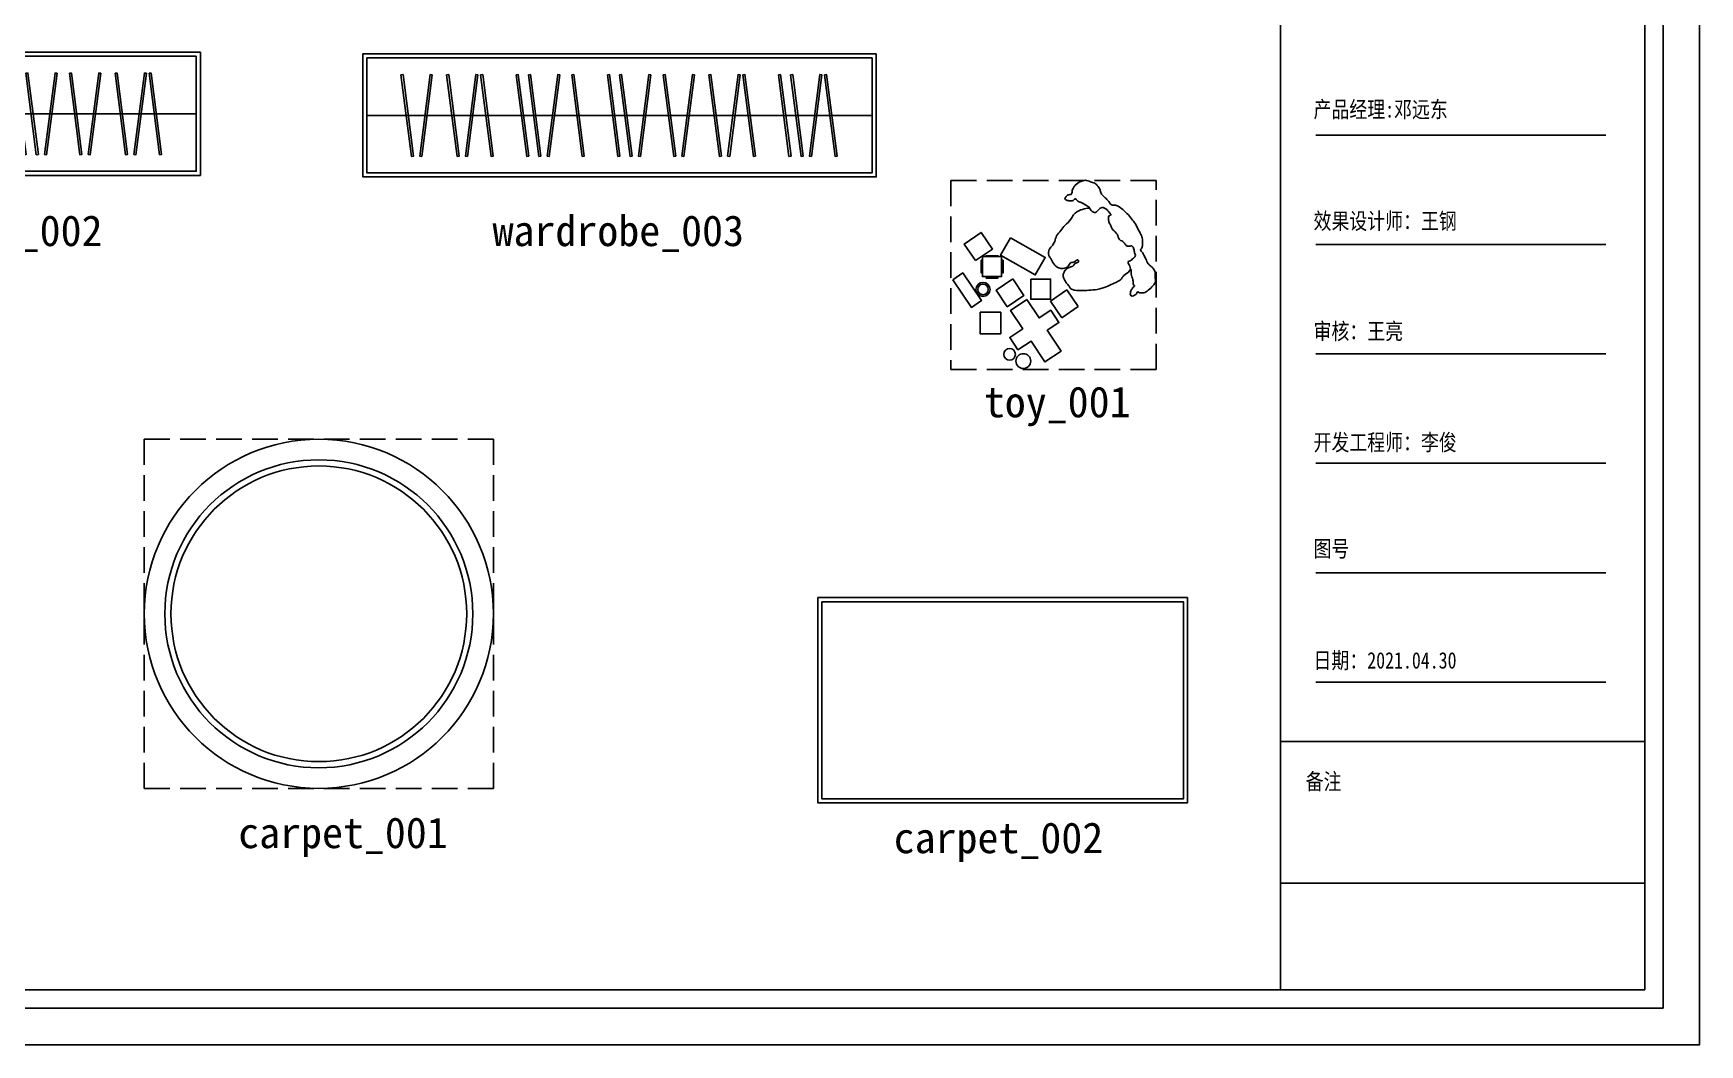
# Model space of a CAD drawing. Extents: x 422240 to 534325, y -8262 to 172635.
# Drawn here: x 456955 to 465069, y 33304 to 38229 of the extents above; entities that cross this region are included whole.
import ezdxf

# ---------------------------------------------------------------- set-up
doc = ezdxf.new("R2010")
doc.units = 0
doc.header["$LTSCALE"] = 1000
doc.header["$MEASUREMENT"] = 0
doc.linetypes.add('DASH', pattern=[0.35, 0.25, -0.1])
doc.layers.add('PM-家具', color=146, linetype='Continuous')
doc.styles.get("Standard").update_dxf_attribs({"font": 'gbenor.shx', "bigfont": 'gbcbig.shx'})
doc.styles.add('WJ', font='', dxfattribs={"width": 0.8, "height": 135})
doc.styles.get('WJ').set_extended_font_data('FangSong_GB2312')

# ---------------------------------------------------------------- blocks, each defined once
blk = doc.blocks.new('儿童房平面摆放方案图例')
at = {"color": 251}
for p, q in [((80419.2, -7996.3), (80419.2, 2265.3)), ((65764.7, -7996.3), (80419.2, -7996.3))]:
    blk.add_line(p, q, dxfattribs=at)
for p, q in [((78248.9, -7892.9), (78248.9, 2162)), ((80315.9, -7892.9), (80315.9, 2162)), ((78450.4, -3046.2), (80093.1, -3046.2)), ((78450.4, -3666.3), (80093.1, -3666.3)), ((78450.4, -4286.4), (80093.1, -4286.4)), ((78450.4, -4906.4), (80093.1, -4906.4)), ((78450.4, -5526.5), (80093.1, -5526.5)), ((78450.4, -6146.6), (80093.1, -6146.6)), ((78248.9, -6483.1), (80315.9, -6483.1)), ((78248.9, -7287.6), (80315.9, -7287.6)), ((65868.1, -7892.9), (80315.9, -7892.9))]:
    blk.add_line(p, q)
blk.add_lwpolyline([(65528.4, -8203), (80625.9, -8203), (80625.9, 2472), (65528.4, 2472)], close=True)
at = {"attachment_point": 1, "style": 'WJ'}
for s, insert, char_height, width in [('{\\fSimSun|b0|i0|c134|p2;产品经理:邓远东}', (78436.6, -2852.9), 93.012, 1131.519), ('{\\fSimSun|b0|i0|c134|p2;效果设计师：王钢}', (78436.6, -3485.9), 93.012, 1162.465), ('{\\fSimSun|b0|i0|c134|p2;审核：王亮}', (78436.6, -4110.7), 93.012, 556.375), ('{\\fSimSun|b0|i0|c134|p2;开发工程师：李俊}', (78436.6, -4741), 93.012, 1201.931), ('图号', (78436.6, -5344.2), 93.01, 556.375), ('{\\fSimSun|b0|i0|c134|p2;日期：2021.04.30}', (78436.6, -5977.1), 93.012, 1143.543), ('{\\fSimSun|b0|i0|c134|p2;备注}', (78392, -6664.1), 93.012, 741.511)]:
    blk.add_mtext(s, dxfattribs=dict(at, insert=insert, char_height=char_height, width=width))
blk = doc.blocks.new('次卧2500衣柜')
blk.add_line((23498.5, -31407), (21038.5, -31407))
blk.add_lwpolyline([(23518.5, -31107), (23518.5, -31707), (21018.5, -31707), (21018.5, -31107)], close=True)
at = {"color": 251}
for points in [[(23498.5, -31127), (23498.5, -31687), (21038.5, -31687), (21038.5, -31127)], [(21204, -31209.9), (21214, -31208.6), (21265.2, -31605.4), (21255.2, -31606.6)], [(21356.6, -31209.9), (21346.7, -31208.6), (21295.5, -31605.4), (21305.4, -31606.6)], [(21426.5, -31209.9), (21436.4, -31208.6), (21487.6, -31605.4), (21477.7, -31606.6)], [(21579, -31209.9), (21569.1, -31208.6), (21517.9, -31605.4), (21527.8, -31606.6)], [(21592, -31209.9), (21602, -31208.6), (21653.2, -31605.4), (21643.2, -31606.6)], [(21765.4, -31209.9), (21775.3, -31208.6), (21826.5, -31605.4), (21816.6, -31606.6)], [(21824.7, -31209.9), (21834.7, -31208.6), (21885.9, -31605.4), (21875.9, -31606.6)], [(21977.3, -31209.9), (21967.4, -31208.6), (21916.2, -31605.4), (21926.1, -31606.6)], [(22035.8, -31209.9), (22045.7, -31208.6), (22096.9, -31605.4), (22087, -31606.6)], [(22209.1, -31209.9), (22219.1, -31208.6), (22270.3, -31605.4), (22260.3, -31606.6)], [(22268.5, -31209.9), (22278.4, -31208.6), (22329.6, -31605.4), (22319.7, -31606.6)], [(22421, -31209.9), (22411.1, -31208.6), (22359.9, -31605.4), (22369.8, -31606.6)], [(22480.9, -31209.9), (22490.8, -31208.6), (22542, -31605.4), (22532.1, -31606.6)], [(22633.4, -31209.9), (22623.5, -31208.6), (22572.3, -31605.4), (22582.2, -31606.6)], [(22703.3, -31209.9), (22713.3, -31208.6), (22764.5, -31605.4), (22754.5, -31606.6)], [(22855.9, -31209.9), (22846, -31208.6), (22794.8, -31605.4), (22804.7, -31606.6)], [(22868.9, -31209.9), (22878.8, -31208.6), (22930, -31605.4), (22920.1, -31606.6)], [(23042.2, -31209.9), (23052.2, -31208.6), (23103.4, -31605.4), (23093.4, -31606.6)], [(23101.6, -31209.9), (23111.5, -31208.6), (23162.7, -31605.4), (23152.8, -31606.6)], [(23254.1, -31209.9), (23244.2, -31208.6), (23193, -31605.4), (23202.9, -31606.6)], [(23267.1, -31209.9), (23277, -31208.6), (23328.3, -31605.4), (23318.3, -31606.6)]]:
    blk.add_lwpolyline(points, close=True, dxfattribs=at)
blk = doc.blocks.new('2100衣柜')
blk.add_line((465735.1, 45867), (463675.1, 45867))
blk.add_lwpolyline([(465755.1, 46167), (465755.1, 45567), (463655.1, 45567), (463655.1, 46167)], close=True)
at = {"color": 251}
for points in [[(465735.1, 46147), (465735.1, 45587), (463675.1, 45587), (463675.1, 46147)], [(463840.6, 46064.1), (463850.5, 46065.4), (463901.8, 45668.6), (463891.8, 45667.4)], [(463993.2, 46064.1), (463983.3, 46065.4), (463932.1, 45668.6), (463942, 45667.4)], [(464063.1, 46064.1), (464073, 46065.4), (464124.2, 45668.6), (464114.3, 45667.4)], [(464215.6, 46064.1), (464205.7, 46065.4), (464154.5, 45668.6), (464164.4, 45667.4)], [(464228.6, 46064.1), (464238.6, 46065.4), (464289.8, 45668.6), (464279.8, 45667.4)], [(464402, 46064.1), (464411.9, 46065.4), (464463.1, 45668.6), (464453.2, 45667.4)], [(464461.3, 46064.1), (464471.3, 46065.4), (464522.5, 45668.6), (464512.5, 45667.4)], [(464613.9, 46064.1), (464604, 46065.4), (464552.8, 45668.6), (464562.7, 45667.4)], [(464672.4, 46064.1), (464682.3, 46065.4), (464733.5, 45668.6), (464723.6, 45667.4)], [(464845.7, 46064.1), (464855.7, 46065.4), (464906.9, 45668.6), (464896.9, 45667.4)], [(464905.1, 46064.1), (464915, 46065.4), (464966.2, 45668.6), (464956.3, 45667.4)], [(465057.6, 46064.1), (465047.7, 46065.4), (464996.5, 45668.6), (465006.4, 45667.4)], [(465117.5, 46064.1), (465127.4, 46065.4), (465178.6, 45668.6), (465168.7, 45667.4)], [(465270, 46064.1), (465260.1, 46065.4), (465208.9, 45668.6), (465218.8, 45667.4)], [(465339.9, 46064.1), (465349.9, 46065.4), (465401.1, 45668.6), (465391.1, 45667.4)], [(465492.5, 46064.1), (465482.6, 46065.4), (465431.4, 45668.6), (465441.3, 45667.4)], [(465505.5, 46064.1), (465515.4, 46065.4), (465566.6, 45668.6), (465556.7, 45667.4)]]:
    blk.add_lwpolyline(points, close=True, dxfattribs=at)
blk = doc.blocks.new('帐篷-1')
blk.add_circle((56829.1, -35515.3), 850)
at = {"color": 251}
for radius in [750, 720]:
    blk.add_circle((56829.1, -35515.3), radius, dxfattribs=at)
at = {"layer": 'PM-家具', "color": 251, "linetype": 'DASH', "ltscale": 0.5}
blk.add_lwpolyline([(55979.1, -34665.3), (57679.1, -34665.3), (57679.1, -36365.3), (55979.1, -36365.3)], close=True, dxfattribs=at)
blk = doc.blocks.new('玩具组合')
for p, q in [((484257.1, 38540.1, 0), (484177.6, 38485.4, 0)), ((484233.6, 38404.1, 0), (484177.6, 38485.4, 0)), ((484313, 38458.9, 0), (484257.1, 38540.1, 0)), ((484313, 38458.9, 0), (484233.6, 38404.1, 0))]:
    blk.add_line(p, q)
at = {"color": 251, "linetype": 'DASH', "ltscale": 0.5, "elevation": 0}
blk.add_lwpolyline([(483692.6, 38152.8), (484692.6, 38152.8), (484692.6, 39072.8), (483692.6, 39072.8)], close=True, dxfattribs=at)
at = {"elevation": 0}
for points in [[(483812.7, 38682.8), (483757.7, 38763.2), (483839.7, 38819.3), (483894.7, 38738.9)], [(483846.2, 38684), (483839.5, 38684), (483839.5, 38623.4), (483846.2, 38623.4)], [(483846.2, 38702.1), (483939.9, 38702.1), (483939.9, 38604.9), (483846.2, 38604.9)], [(483863.4, 38702.1), (483921.8, 38702.1), (483921.8, 38706.2), (483863.4, 38706.2)], [(483939.9, 38622.1), (483946.7, 38622.1), (483946.7, 38684.5), (483939.9, 38684.5)], [(483863.9, 38597.6), (483921.3, 38597.6), (483921.3, 38604.9), (483863.9, 38604.9)], [(484081.9, 38592.2), (484177.8, 38592.2), (484177.8, 38494.1), (484081.9, 38494.1)], [(483834.5, 38430.7), (483935.8, 38430.7), (483935.8, 38325.8), (483834.5, 38325.8)]]:
    blk.add_lwpolyline(points, close=True, dxfattribs=at)
for points in [[(483983.7, 38794), (484151.9, 38698.2), (484103.1, 38612.6), (483935, 38708.4), (483983.7, 38794)], [(483701.6, 38589.3), (483792.6, 38454.5), (483841.2, 38487.3), (483750.3, 38622.1), (483701.6, 38589.3)], [(483993.6, 38593.5), (484048.3, 38513), (483967.2, 38457.9), (483912.5, 38538.4), (483993.6, 38593.5)], [(484062.8, 38492.6), (484122.1, 38403.1), (484178.7, 38440.7), (484218.6, 38380.6), (484162, 38343), (484229.3, 38241.5), (484150.2, 38189), (484082.9, 38290.5), (484019.4, 38248.4), (483979.5, 38308.6), (484043, 38350.6), (483983.6, 38440.1), (484062.8, 38492.6)]]:
    blk.add_lwpolyline(points, dxfattribs=at)
for centre, radius in [((483849, 38542, 0), 34.2), ((483849, 38542, 0), 25.6), ((483978.8, 38225.9, 0), 28.2), ((484045.7, 38192.8, 0), 36.1)]:
    blk.add_circle(centre, radius)
blk.add_open_spline([(484279.5, 39006.5, 0), (484275.8, 39002.8, 0), (484262.1, 39004.7, 0), (484254.3, 38993.8, 0), (484244.2, 38983.5, 0), (484258, 38975, 0), (484271.2, 38973.5, 0), (484287.6, 38972, 0), (484299.7, 38987.6, 0), (484309.2, 38970.1, 0), (484332.1, 38964.9, 0), (484345.7, 38954.4, 0), (484373, 38939.1, 0), (484347.6, 38935.7), (484324.5, 38930.9, 0), (484290.5, 38912.1, 0), (484276.5, 38877.6, 0), (484248.1, 38857.8, 0), (484230, 38827.3, 0), (484204.9, 38806.2, 0), (484200.4, 38778.2, 0), (484188.3, 38755.4, 0), (484168.7, 38738.3, 0), (484165.2, 38709.4, 0), (484182.9, 38689.9, 0), (484191.8, 38665.3, 0), (484213.5, 38644.5, 0), (484240.9, 38642.7, 0), (484265.1, 38650.7, 0), (484271.3, 38673.6, 0), (484285.1, 38672.8, 0), (484295.9, 38676, 0), (484302.7, 38683.7, 0), (484312.9, 38687.4, 0), (484318.3, 38672.8, 0), (484301, 38673, 0), (484293.6, 38665, 0), (484288.5, 38653.8, 0), (484272.3, 38652.3, 0), (484255.9, 38642.7, 0), (484244.6, 38629.3, 0), (484238.4, 38612, 0), (484242.1, 38592.2, 0), (484254.3, 38573.8, 0), (484267.7, 38559.9, 0), (484275.7, 38542.7, 0), (484300.4, 38536.6, 0), (484329.6, 38535.5, 0), (484366.5, 38538.3, 0), (484400, 38539.8, 0), (484434.3, 38549.3, 0), (484464.6, 38561, 0), (484493.5, 38575.4, 0), (484521, 38586.3, 0), (484534.5, 38615.5, 0), (484557.5, 38621.1, 0), (484570.7, 38649.6, 0), (484569.8, 38610.8, 0), (484578.6, 38595.3, 0), (484580.8, 38575.8, 0), (484579.9, 38563.2, 0), (484589.1, 38559.8, 0), (484580.8, 38552.4, 0), (484574.4, 38545.1, 0), (484568.1, 38532.4, 0), (484565.8, 38521.3, 0), (484567.4, 38511.3, 0), (484577.5, 38508.9, 0), (484588.5, 38513.6, 0), (484597.4, 38520.6, 0), (484602.7, 38534.2, 0), (484611.2, 38524.5, 0), (484621.4, 38525.7, 0), (484634.3, 38524.4, 0), (484652.8, 38535.5, 0), (484669.7, 38552.2, 0), (484692.2, 38574.7, 0), (484685.9, 38603, 0), (484689.3, 38628, 0), (484677.4, 38645.4, 0), (484665.2, 38656.4, 0), (484650.3, 38668.9, 0), (484643.1, 38688.5, 0), (484633, 38707.6, 0), (484626.6, 38722.2, 0), (484612.7, 38732.6, 0), (484624.3, 38744.6, 0), (484625.8, 38760.8, 0), (484627, 38781.5, 0), (484621.8, 38805, 0), (484606.8, 38829, 0), (484595.5, 38855.8, 0), (484576.6, 38881.6, 0), (484556.2, 38907, 0), (484532.4, 38929.8, 0), (484509.9, 38946.1, 0), (484491.3, 38955.2, 0), (484472.4, 38950.6, 0), (484465.1, 38968.9, 0), (484451.9, 38980.6, 0), (484437.2, 38994.5, 0), (484422.1, 39008.5, 0), (484420, 39030.5, 0), (484407.6, 39046.2, 0), (484392.4, 39061.7, 0), (484370.8, 39065.9, 0), (484348.3, 39076.8, 0), (484322, 39066.5, 0), (484300.7, 39055, 0), (484288.9, 39036.5, 0), (484282.4, 39022.9, 0), (484283.1, 39011.8, 0), (484280.5, 39007.5, 0), (484279.5, 39006.5, 0)], degree=3, knots=[0, 0, 0, 0, 18.200275, 35.55683, 44.990811, 57.032405, 74.983728, 93.651883, 109.344238, 119.60338, 145.78066, 181.379116, 198.408502, 206.635488, 246.193031, 292.65, 321.327946, 366.644452, 402.647924, 438.498308, 470.75509, 492.902325, 523.204965, 555.302473, 575.550929, 607.554835, 641.938698, 667.063387, 695.91213, 720.43253, 726.951733, 739.451733, 756.370657, 761.469676, 770.863823, 788.981494, 799.240637, 807.562295, 827.52476, 846.319706, 870.840106, 883.489216, 906.188335, 934.228485, 955.936778, 970.358984, 994.128712, 1032.709796, 1069.76381, 1115.983395, 1143.876046, 1187.240778, 1223.035331, 1252.369611, 1281.575775, 1319.922874, 1331.849735, 1356.674118, 1389.174118, 1407.781912, 1420.762667, 1425.762667, 1431.865945, 1447.105695, 1464.324871, 1475.587984, 1486.039696, 1492.420781, 1506.500909, 1523.828633, 1532.430958, 1543.166413, 1552.7189, 1566.727826, 1585.064946, 1620.483868, 1648.684045, 1682.187776, 1709.229411, 1729.637742, 1748.379407, 1764.293238, 1793.146314, 1815.955303, 1835.249085, 1848.449463, 1861.865871, 1878.843798, 1903.3489, 1930.032228, 1957.092346, 1996.449683, 2026.269978, 2062.50532, 2104.591541, 2135.10793, 2154.24559, 2172.806301, 2188.209223, 2210.508326, 2232.440038, 2255.870787, 2275.650827, 2301.999452, 2320.767776, 2345.757774, 2373.266061, 2399.677733, 2434.347604, 2451.961519, 2471.74156, 2482.843361, 2487.560352, 2487.560352, 2487.560352, 2487.560352])
blk.add_spline([(484367.4, 38939.2, 0), (484386.8, 38918, 0), (484397.1, 38916.5, 0), (484415.7, 38935.1, 0), (484433.8, 38940.5, 0), (484447.8, 38934.6, 0), (484467.7, 38912.4, 0), (484471.8, 38905.2, 0), (484462.7, 38900.7, 0), (484460, 38888.9, 0), (484462.3, 38871.7, 0), (484470, 38855, 0), (484482.1, 38832.7, 0), (484502.1, 38810.7, 0), (484514.3, 38784.9, 0), (484534.7, 38770.8, 0), (484545.2, 38756.8, 0), (484556.8, 38751.9, 0), (484574, 38753.7, 0), (484583.5, 38737.9, 0), (484587.6, 38720.7, 0), (484591.2, 38708.5, 0), (484581.2, 38694, 0), (484566.3, 38681.8, 0), (484555.9, 38677.7, 0), (484558.2, 38665.9, 0), (484566.3, 38648.8, 0), (484568, 38641.2, 0), (484568.1, 38642, 0)], degree=3)

msp = doc.modelspace()

# ---------------------------------------------------------------- linework, layer by layer
at = {"layer": 'PM-家具'}
msp.add_lwpolyline([(460775.2, 35480.9), (460775.2, 34480.9), (462575.2, 34480.9), (462575.2, 35480.9)], close=True, dxfattribs=at)
at = {"layer": 'PM-家具', "color": 250}
msp.add_lwpolyline([(460795.2, 35460.9), (460795.2, 34500.9), (462555.2, 34500.9), (462555.2, 35460.9)], close=True, dxfattribs=at)

# ---------------------------------------------------------------- block references
at = {"xscale": 0.8588563178291333, "yscale": 0.8588563178291333, "zscale": 0.8588563178291333}
msp.add_blockref('儿童房平面摆放方案图例', (395823.4, 40348.9), dxfattribs=at)
at = {"layer": 'PM-家具'}
for name, p in [('2100衣柜', (-7987, -8029.5)), ('次卧2500衣柜', (437541.1, 69236.5)), ('玩具组合', (-22269.6, -1560.1, 0)), ('帐篷-1', (401516, 70917.4))]:
    msp.add_blockref(name, p, dxfattribs=at)

# ---------------------------------------------------------------- texts
at = {"char_height": 150, "attachment_point": 1}
for s, insert in [('{\\f@FangSong|b0|i0|c134|p49;wardrobe_002}', (456067.1, 37343)), ('{\\f@FangSong|b0|i0|c134|p49;wardrobe_003}', (459191.1, 37343)), ('{\\f@FangSong|b0|i0|c134|p49;toy_001}', (461583.6, 36509)), ('{\\f@FangSong|b0|i0|c134|p49;carpet_001}', (457952.4, 34411)), ('{\\f@FangSong|b0|i0|c134|p49;carpet_002}', (461144.4, 34386.5))]:
    msp.add_mtext_dynamic_manual_height_columns(s, width=1434.402, gutter_width=1750, heights=[0], dxfattribs=dict(at, insert=insert))

doc.saveas('drawing.dxf')
